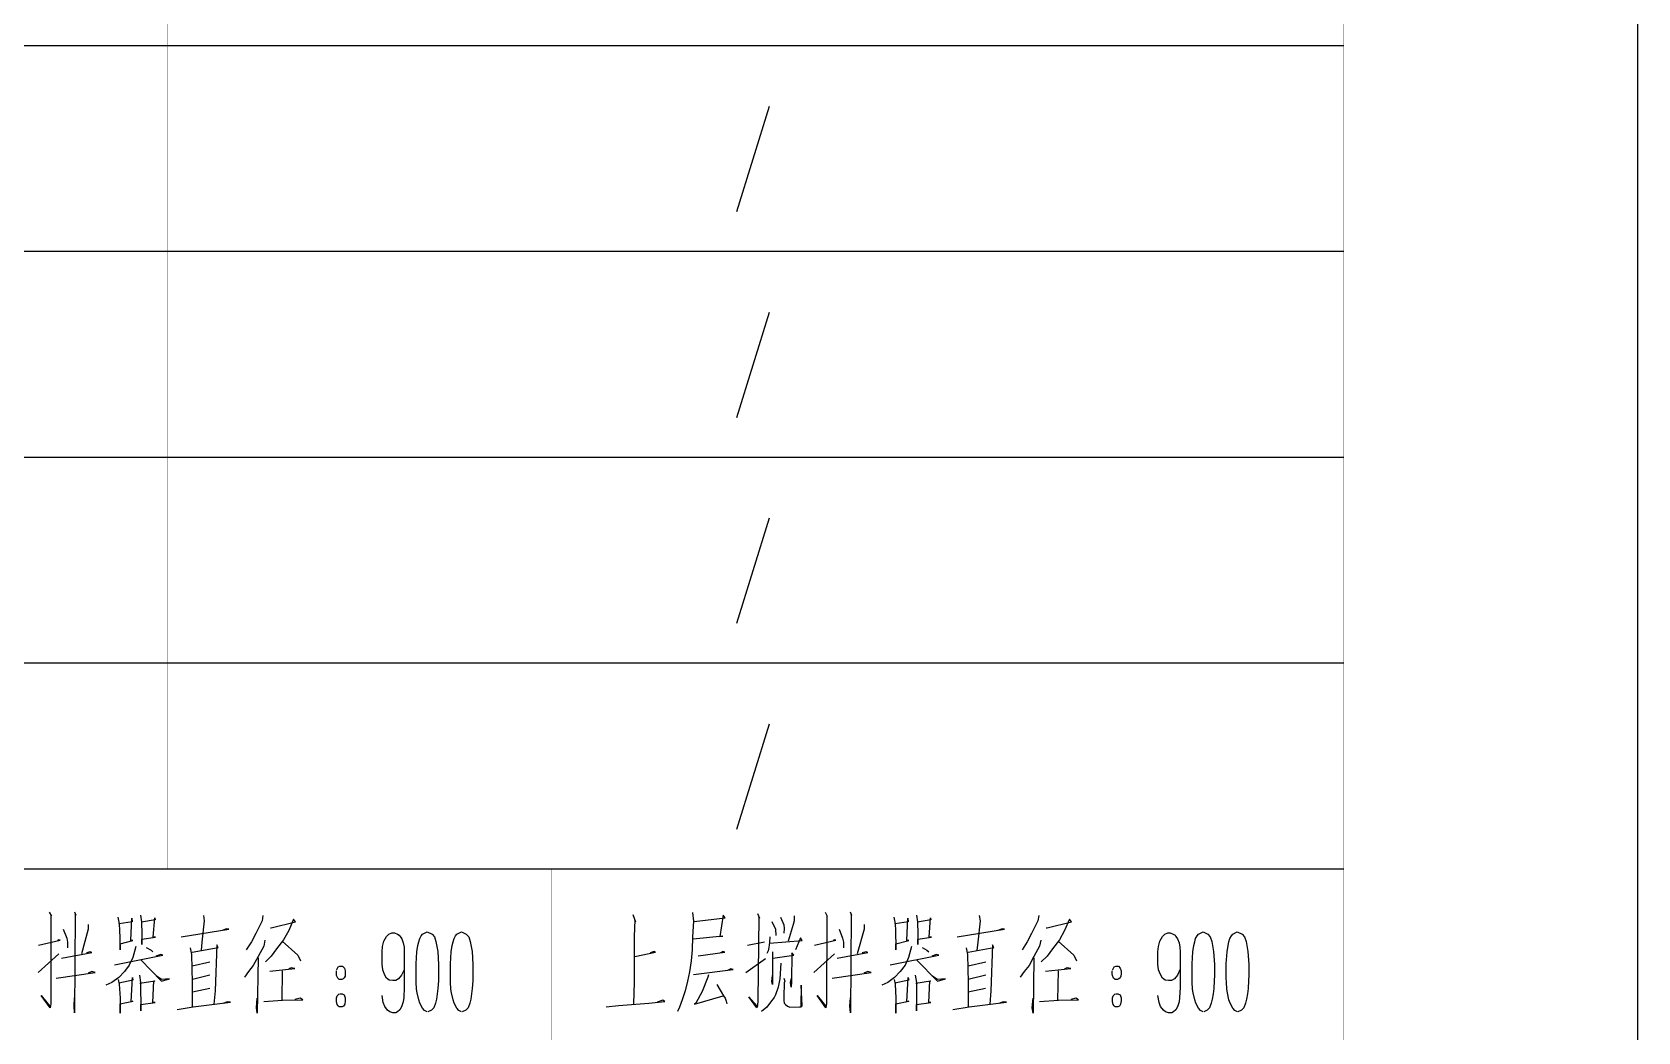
# Model space of a CAD drawing. Extents: x 0 to 8410, y 0 to 11890.
# Drawn here: x 7864 to 8410, y 8494 to 8834 of the extents above; entities that cross this region are included whole.
import ezdxf

# ---------------------------------------------------------------- set-up
doc = ezdxf.new("R2010")
doc.units = 0
doc.header["$MEASUREMENT"] = 0
doc.layers.add('6', color=7, linetype='Continuous')
doc.layers.add('8', color=7, linetype='Continuous')

# ---------------------------------------------------------------- blocks, each defined once
blk = doc.blocks.new('BLKENT714')
at = {"layer": '8', "color": 15, "linetype": 'Continuous'}
blk.add_line((8410, 0), (8410, 11890), dxfattribs=at)
at = {"layer": '8', "color": 7, "linetype": 'Continuous', "const_width": 0.03}
blk.add_lwpolyline([(8310, 100), (8310, 11790)], dxfattribs=at)

msp = doc.modelspace()

# ---------------------------------------------------------------- linework, layer by layer
at = {"layer": '6'}
for p, q in [((6510, 8829.25), (8310, 8829.25)), ((8114.59, 8808.43), (8103.41, 8772.63)), ((6510, 8759.25), (8310, 8759.25)), ((8114.59, 8738.43), (8103.41, 8702.63)), ((6510, 8689.25), (8310, 8689.25)), ((8114.59, 8668.43), (8103.41, 8632.63)), ((6510, 8619.25), (8310, 8619.25)), ((8114.59, 8598.43), (8103.41, 8562.63)), ((6510, 8549.25), (8310, 8549.25)), ((7869.7, 8534.47), (7870.44, 8533.1)), ((7870.25, 8533.24), (7870.16, 8503.31)), ((7870.44, 8533.1), (7870.25, 8533.24)), ((7878.21, 8534.61), (7878.67, 8533.51)), ((7878.49, 8533.79), (7878.31, 8500.3)), ((7878.67, 8533.51), (7878.49, 8533.79)), ((7893.04, 8532.82), (7893.4, 8531.04)), ((7893.4, 8531.04), (7893.59, 8528.84)), ((7897.89, 8531.18), (7893.5, 8530.49)), ((7897.43, 8524.86), (7897.8, 8532.41)), ((7897.8, 8532.41), (7897.89, 8531.18)), ((7900.72, 8533.51), (7901.09, 8531.18)), ((7905.67, 8531.86), (7901.09, 8531.04)), ((7901.09, 8531.18), (7901.18, 8527.06)), ((7905.02, 8525.96), (7905.57, 8532.55)), ((7905.57, 8532.55), (7905.67, 8531.86)), ((7922.41, 8531.59), (7921.59, 8524.31)), ((7922.14, 8533.37), (7922.41, 8531.59)), ((7942.08, 8531.59), (7939.89, 8527.2)), ((7942.36, 8533.37), (7942.08, 8531.59)), ((7945.19, 8529.12), (7953.43, 8531.18)), ((7952.79, 8532.14), (7951.14, 8528.3)), ((7953.43, 8531.18), (7952.79, 8532.14)), ((8068.16, 8533.65), (8069.07, 8531.18)), ((8068.8, 8531.86), (8068.62, 8526.24)), ((8069.07, 8531.18), (8068.8, 8531.86)), ((8088.47, 8534.33), (8088.75, 8531.45)), ((8088.75, 8531.45), (8088.47, 8526.1)), ((8089.02, 8531.31), (8099.54, 8532.55)), ((8098.9, 8533.51), (8097.8, 8526.24)), ((8099.54, 8532.55), (8098.9, 8533.51)), ((8110.52, 8534.06), (8111.25, 8532.41)), ((8110.98, 8532.82), (8110.71, 8504.55)), ((8111.25, 8532.41), (8110.98, 8532.82)), ((8115.46, 8531.31), (8116.65, 8528.71)), ((8118.39, 8532.82), (8119.49, 8530.22)), ((8123.06, 8531.59), (8122.69, 8530.35)), ((8123.06, 8533.24), (8123.06, 8531.59)), ((8133.58, 8534.47), (8134.31, 8533.1)), ((8134.13, 8533.24), (8134.04, 8503.31)), ((8134.31, 8533.1), (8134.13, 8533.24)), ((8142.09, 8534.61), (8142.55, 8533.51)), ((8142.37, 8533.79), (8142.18, 8500.3)), ((8142.55, 8533.51), (8142.37, 8533.79)), ((8156.91, 8532.82), (8157.28, 8531.04)), ((8157.28, 8531.04), (8157.46, 8528.84)), ((8161.76, 8531.18), (8157.37, 8530.49)), ((8161.31, 8524.86), (8161.67, 8532.41)), ((8161.67, 8532.41), (8161.76, 8531.18)), ((8164.6, 8533.51), (8164.97, 8531.18)), ((8169.54, 8531.86), (8164.97, 8531.04)), ((8164.97, 8531.18), (8165.06, 8527.06)), ((8168.9, 8525.96), (8169.45, 8532.55)), ((8169.45, 8532.55), (8169.54, 8531.86)), ((8186.29, 8531.59), (8185.46, 8524.31)), ((8186.01, 8533.37), (8186.29, 8531.59)), ((8205.96, 8531.59), (8203.76, 8527.2)), ((8206.23, 8533.37), (8205.96, 8531.59)), ((8209.07, 8529.12), (8217.31, 8531.18)), ((8216.67, 8532.14), (8215.02, 8528.3)), ((8217.31, 8531.18), (8216.67, 8532.14)), ((7874.46, 8528.71), (7875.65, 8525.69)), ((7875.65, 8525.69), (7875.93, 8524.31)), ((7882.97, 8528.71), (7880.59, 8520.33)), ((7882.97, 8530.35), (7882.97, 8528.71)), ((7893.59, 8528.84), (7893.77, 8521.71)), ((7901.18, 8527.06), (7901.18, 8523.49)), ((7901.18, 8525.28), (7905.85, 8525.96)), ((7905.85, 8525.96), (7905.02, 8525.96)), ((7914.54, 8526.1), (7930.74, 8528.71)), ((7929.91, 8528.84), (7928.45, 8528.3)), ((7930.74, 8528.71), (7929.91, 8528.84)), ((7939.89, 8527.2), (7938.42, 8524.45)), ((7944.92, 8529.12), (7945.19, 8529.12)), ((7951.14, 8528.3), (7949.4, 8525.14)), ((7983.53, 8524.67), (7984.4, 8526.21)), ((7984.4, 8526.21), (7985.18, 8527.05)), ((7985.18, 8527.05), (7986.23, 8527.47)), ((7986.23, 8527.47), (7987.06, 8527.47)), ((7987.06, 8527.47), (7988.11, 8527.05)), ((7988.11, 8527.05), (7988.7, 8526.63)), ((7988.7, 8526.63), (7989.02, 8526.21)), ((7989.02, 8526.21), (7989.57, 8525.37)), ((7995.38, 8524.39), (7995.7, 8525.51)), ((7995.7, 8525.51), (7996.21, 8526.49)), ((7996.21, 8526.49), (7996.66, 8527.05)), ((7996.66, 8527.05), (7998.22, 8527.75)), ((7998.22, 8527.75), (7999.87, 8527.05)), ((7999.87, 8527.05), (8000.69, 8526.07)), ((8000.69, 8526.07), (8001.19, 8524.53)), ((8007.05, 8524.39), (8007.37, 8525.51)), ((8007.37, 8525.51), (8007.87, 8526.49)), ((8007.87, 8526.49), (8008.33, 8527.05)), ((8008.33, 8527.05), (8009.89, 8527.75)), ((8009.89, 8527.75), (8011.53, 8527.05)), ((8011.53, 8527.05), (8012.36, 8526.07)), ((8012.36, 8526.07), (8012.86, 8524.53)), ((8068.62, 8526.24), (8068.62, 8510.73)), ((8088.47, 8526.1), (8088.29, 8521.71)), ((8098.72, 8526.37), (8088.65, 8525.28)), ((8097.8, 8526.24), (8098.72, 8526.37)), ((8114.73, 8526.1), (8114.64, 8524.31)), ((8116.65, 8528.71), (8116.84, 8526.51)), ((8119.49, 8530.22), (8119.67, 8528.98)), ((8119.67, 8528.98), (8119.49, 8527.33)), ((8122.69, 8530.35), (8120.95, 8524.59)), ((8125.16, 8525.82), (8123.52, 8521.71)), ((8125.71, 8524.86), (8125.16, 8525.82)), ((8138.34, 8528.71), (8139.53, 8525.69)), ((8139.53, 8525.69), (8139.8, 8524.31)), ((8146.85, 8528.71), (8144.47, 8520.33)), ((8146.85, 8530.35), (8146.85, 8528.71)), ((8157.46, 8528.84), (8157.65, 8521.71)), ((8165.06, 8527.06), (8165.06, 8523.49)), ((8165.06, 8525.28), (8169.73, 8525.96)), ((8169.73, 8525.96), (8168.9, 8525.96)), ((8178.42, 8526.1), (8194.61, 8528.71)), ((8193.79, 8528.84), (8192.33, 8528.3)), ((8194.61, 8528.71), (8193.79, 8528.84)), ((8203.76, 8527.2), (8202.3, 8524.45)), ((8208.8, 8529.12), (8209.07, 8529.12)), ((8215.02, 8528.3), (8213.28, 8525.14)), ((8247.41, 8524.67), (8248.28, 8526.21)), ((8248.28, 8526.21), (8249.06, 8527.05)), ((8249.06, 8527.05), (8250.11, 8527.47)), ((8250.11, 8527.47), (8250.93, 8527.47)), ((8250.93, 8527.47), (8251.99, 8527.05)), ((8251.99, 8527.05), (8252.58, 8526.63)), ((8252.58, 8526.63), (8252.9, 8526.21)), ((8252.9, 8526.21), (8253.45, 8525.37)), ((8259.26, 8524.39), (8259.58, 8525.51)), ((8259.58, 8525.51), (8260.08, 8526.49)), ((8260.08, 8526.49), (8260.54, 8527.05)), ((8260.54, 8527.05), (8262.1, 8527.75)), ((8262.1, 8527.75), (8263.74, 8527.05)), ((8263.74, 8527.05), (8264.57, 8526.07)), ((8264.57, 8526.07), (8265.07, 8524.53)), ((8270.93, 8524.39), (8271.25, 8525.51)), ((8271.25, 8525.51), (8271.75, 8526.49)), ((8271.75, 8526.49), (8272.21, 8527.05)), ((8272.21, 8527.05), (8273.76, 8527.75)), ((8273.76, 8527.75), (8275.41, 8527.05)), ((8275.41, 8527.05), (8276.23, 8526.07)), ((8276.23, 8526.07), (8276.74, 8524.53)), ((7865.86, 8514.02), (7872.91, 8520.33)), ((7866.04, 8523.22), (7873.36, 8525)), ((7872.91, 8525.14), (7872.45, 8524.86)), ((7873.36, 8525), (7872.91, 8525.14)), ((7873.82, 8518.82), (7884.16, 8520.75)), ((7875.93, 8524.31), (7875.93, 8522.39)), ((7883.61, 8521.02), (7882.33, 8520.61)), ((7884.16, 8520.75), (7883.61, 8521.02)), ((7893.77, 8523.77), (7898.16, 8524.86)), ((7893.77, 8521.71), (7893.77, 8523.77)), ((7898.16, 8524.86), (7897.43, 8524.86)), ((7899.08, 8522.81), (7898.07, 8519.1)), ((7901.18, 8523.49), (7901.18, 8525.28)), ((7902.65, 8522.53), (7904.29, 8521.57)), ((7904.29, 8521.57), (7904.93, 8521.02)), ((7907.59, 8520.06), (7905.94, 8519.51)), ((7908.32, 8519.92), (7907.59, 8520.06)), ((7917.65, 8522.39), (7918.11, 8520.06)), ((7918.11, 8520.06), (7918.29, 8510.59)), ((7918.29, 8520.88), (7927.08, 8522.53)), ((7921.59, 8524.31), (7921.31, 8521.43)), ((7926.62, 8523.35), (7926.07, 8507.71)), ((7927.08, 8522.53), (7926.62, 8523.35)), ((7938.42, 8524.45), (7936.68, 8521.71)), ((7942.63, 8522.94), (7940.71, 8519.37)), ((7943, 8525), (7942.63, 8522.94)), ((7947.02, 8521.98), (7945.19, 8519.51)), ((7949.4, 8525.14), (7947.02, 8521.98)), ((7948.95, 8524.59), (7954.25, 8519.92)), ((7982.89, 8521.03), (7983.03, 8522.85)), ((7982.89, 8519.07), (7982.89, 8521.03)), ((7983.03, 8522.85), (7983.53, 8524.67)), ((7989.57, 8525.37), (7990.08, 8524.11)), ((7990.08, 8524.11), (7990.35, 8522.57)), ((7990.35, 8522.57), (7990.4, 8521.03)), ((7990.4, 8521.03), (7990.4, 8514.59)), ((7994.47, 8516.97), (7994.74, 8521.03)), ((7994.74, 8521.03), (7995.06, 8523.13)), ((7995.06, 8523.13), (7995.38, 8524.39)), ((8001.19, 8524.53), (8001.83, 8521.17)), ((8001.83, 8521.17), (8002.11, 8516.69)), ((8006.14, 8516.97), (8006.41, 8521.03)), ((8006.41, 8521.03), (8006.73, 8523.13)), ((8006.73, 8523.13), (8007.05, 8524.39)), ((8012.86, 8524.53), (8013.5, 8521.17)), ((8013.5, 8521.17), (8013.78, 8516.69)), ((8068.8, 8519.37), (8075.84, 8520.88)), ((8075.39, 8521.16), (8074.11, 8520.61)), ((8075.84, 8520.88), (8075.39, 8521.16)), ((8088.29, 8521.71), (8088.01, 8518)), ((8090.39, 8519.65), (8099.45, 8520.88)), ((8098.81, 8521.16), (8097.99, 8520.61)), ((8099.45, 8520.88), (8098.81, 8521.16)), ((8107.14, 8523.22), (8112.99, 8524.45)), ((8114.18, 8521.3), (8113.73, 8520.47)), ((8114.46, 8522.53), (8114.18, 8521.3)), ((8114.64, 8524.31), (8114.46, 8522.53)), ((8114.64, 8523.9), (8125.71, 8524.86)), ((8115.65, 8521.02), (8115.65, 8518.96)), ((8122.24, 8520.61), (8122.14, 8510.86)), ((8122.88, 8519.92), (8122.24, 8520.61)), ((8129.74, 8514.02), (8136.78, 8520.33)), ((8129.92, 8523.22), (8137.24, 8525)), ((8136.78, 8525.14), (8136.33, 8524.86)), ((8137.24, 8525), (8136.78, 8525.14)), ((8137.7, 8518.82), (8148.04, 8520.75)), ((8139.8, 8524.31), (8139.8, 8522.39)), ((8147.49, 8521.02), (8146.21, 8520.61)), ((8148.04, 8520.75), (8147.49, 8521.02)), ((8157.65, 8523.77), (8162.04, 8524.86)), ((8157.65, 8521.71), (8157.65, 8523.77)), ((8162.04, 8524.86), (8161.31, 8524.86)), ((8162.95, 8522.81), (8161.95, 8519.1)), ((8165.06, 8523.49), (8165.06, 8525.28)), ((8166.52, 8522.53), (8168.17, 8521.57)), ((8168.17, 8521.57), (8168.81, 8521.02)), ((8171.46, 8520.06), (8169.82, 8519.51)), ((8172.2, 8519.92), (8171.46, 8520.06)), ((8181.53, 8522.39), (8181.99, 8520.06)), ((8181.99, 8520.06), (8182.17, 8510.59)), ((8182.17, 8520.88), (8190.95, 8522.53)), ((8185.46, 8524.31), (8185.19, 8521.43)), ((8190.5, 8523.35), (8189.95, 8507.71)), ((8190.95, 8522.53), (8190.5, 8523.35)), ((8202.3, 8524.45), (8200.56, 8521.71)), ((8206.51, 8522.94), (8204.59, 8519.37)), ((8206.88, 8525), (8206.51, 8522.94)), ((8210.9, 8521.98), (8209.07, 8519.51)), ((8213.28, 8525.14), (8210.9, 8521.98)), ((8212.82, 8524.59), (8218.13, 8519.92)), ((8246.77, 8521.03), (8246.91, 8522.85)), ((8246.77, 8519.07), (8246.77, 8521.03)), ((8246.91, 8522.85), (8247.41, 8524.67)), ((8253.45, 8525.37), (8253.95, 8524.11)), ((8253.95, 8524.11), (8254.23, 8522.57)), ((8254.23, 8522.57), (8254.27, 8521.03)), ((8254.27, 8521.03), (8254.27, 8514.59)), ((8258.35, 8516.97), (8258.62, 8521.03)), ((8258.62, 8521.03), (8258.94, 8523.13)), ((8258.94, 8523.13), (8259.26, 8524.39)), ((8265.07, 8524.53), (8265.71, 8521.17)), ((8265.71, 8521.17), (8265.99, 8516.69)), ((8270.01, 8516.97), (8270.29, 8521.03)), ((8270.29, 8521.03), (8270.61, 8523.13)), ((8270.61, 8523.13), (8270.93, 8524.39)), ((8276.74, 8524.53), (8277.38, 8521.17)), ((8277.38, 8521.17), (8277.65, 8516.69)), ((7891.85, 8516.63), (7908.32, 8519.92)), ((7896.88, 8516.49), (7895.23, 8514.3)), ((7898.07, 8519.1), (7896.88, 8516.49)), ((7900.82, 8518.28), (7907.86, 8511)), ((7918.29, 8516.22), (7924.33, 8517.59)), ((7939.06, 8516.35), (7937.42, 8514.3)), ((7940.71, 8519.37), (7939.06, 8516.35)), ((7940.71, 8518.96), (7940.44, 8500.16)), ((7945.19, 8519.51), (7943.18, 8517.59)), ((7944.65, 8514.43), (7953.25, 8515.39)), ((7948.95, 8514.57), (7948.76, 8504.55)), ((7951.97, 8515.53), (7951.14, 8515.26)), ((7953.25, 8515.39), (7951.97, 8515.53)), ((7954.25, 8519.92), (7955.17, 8518)), ((7967.43, 8514.73), (7967.98, 8515.85)), ((7967.98, 8515.85), (7968.53, 8516.13)), ((7968.53, 8516.13), (7969.44, 8516.13)), ((7969.44, 8516.13), (7970.08, 8515.43)), ((7970.08, 8515.43), (7970.36, 8514.59)), ((7970.36, 8514.59), (7970.36, 8513.47)), ((7982.89, 8516.83), (7982.89, 8519.07)), ((7983.08, 8514.87), (7982.89, 8516.83)), ((7983.72, 8513.33), (7983.08, 8514.87)), ((7990.35, 8514.87), (7989.48, 8513.05)), ((7990.4, 8514.59), (7990.4, 8508.85)), ((7994.47, 8512.07), (7994.47, 8516.97)), ((8002.11, 8516.69), (8002.11, 8513.05)), ((8006.14, 8512.07), (8006.14, 8516.97)), ((8013.78, 8516.69), (8013.78, 8513.05)), ((8088.01, 8518), (8087.46, 8514.16)), ((8088.75, 8513.33), (8102.29, 8514.98)), ((8101.46, 8515.26), (8100.37, 8514.71)), ((8102.29, 8514.98), (8101.46, 8515.26)), ((8106.59, 8514.02), (8113.27, 8518.69)), ((8115.65, 8518.96), (8115.65, 8509.9)), ((8115.83, 8518.82), (8122.88, 8519.92)), ((8118.48, 8517.18), (8118.21, 8511.82)), ((8155.73, 8516.63), (8172.2, 8519.92)), ((8160.76, 8516.49), (8159.11, 8514.3)), ((8161.95, 8519.1), (8160.76, 8516.49)), ((8164.69, 8518.28), (8171.74, 8511)), ((8182.17, 8516.22), (8188.21, 8517.59)), ((8202.94, 8516.35), (8201.29, 8514.3)), ((8204.59, 8519.37), (8202.94, 8516.35)), ((8204.59, 8518.96), (8204.31, 8500.16)), ((8209.07, 8519.51), (8207.06, 8517.59)), ((8208.52, 8514.43), (8217.12, 8515.39)), ((8212.82, 8514.57), (8212.64, 8504.55)), ((8215.84, 8515.53), (8215.02, 8515.26)), ((8217.12, 8515.39), (8215.84, 8515.53)), ((8218.13, 8519.92), (8219.04, 8518)), ((8231.31, 8514.73), (8231.86, 8515.85)), ((8231.86, 8515.85), (8232.4, 8516.13)), ((8232.4, 8516.13), (8233.32, 8516.13)), ((8233.32, 8516.13), (8233.96, 8515.43)), ((8233.96, 8515.43), (8234.23, 8514.59)), ((8234.23, 8514.59), (8234.23, 8513.47)), ((8246.77, 8516.83), (8246.77, 8519.07)), ((8246.95, 8514.87), (8246.77, 8516.83)), ((8247.59, 8513.33), (8246.95, 8514.87)), ((8254.23, 8514.87), (8253.36, 8513.05)), ((8254.27, 8514.59), (8254.27, 8508.85)), ((8258.35, 8512.07), (8258.35, 8516.97)), ((8265.99, 8516.69), (8265.99, 8513.05)), ((8270.01, 8512.07), (8270.01, 8516.97)), ((8277.65, 8516.69), (8277.65, 8513.05)), ((7872.08, 8512.1), (7885.35, 8514.02)), ((7884.16, 8514.3), (7882.88, 8513.75)), ((7885.35, 8514.02), (7884.16, 8514.3)), ((7891.02, 8510.59), (7888.92, 8509.63)), ((7893.31, 8512.24), (7891.02, 8510.59)), ((7893.13, 8511.55), (7893.5, 8510.04)), ((7895.23, 8514.3), (7893.31, 8512.24)), ((7898.16, 8511.41), (7893.4, 8510.31)), ((7893.5, 8510.04), (7893.77, 8505.24)), ((7897.52, 8504), (7897.98, 8512.24)), ((7897.98, 8512.24), (7898.16, 8511.41)), ((7900.36, 8513.06), (7900.72, 8510.59)), ((7905.57, 8511), (7900.54, 8510.18)), ((7900.72, 8510.59), (7900.82, 8500.98)), ((7904.93, 8503.73), (7905.3, 8511.14)), ((7905.3, 8511.14), (7905.57, 8511)), ((7907.86, 8511.55), (7906.03, 8512.79)), ((7907.86, 8511), (7910.61, 8511.82)), ((7910.61, 8511.82), (7907.86, 8511.55)), ((7918.29, 8510.59), (7918.29, 8502.35)), ((7918.38, 8511.69), (7924.33, 8513.2)), ((7937.42, 8514.3), (7936.04, 8512.37)), ((7967.34, 8513.47), (7967.34, 8514.45)), ((7967.43, 8512.91), (7967.34, 8513.47)), ((7967.8, 8512.07), (7967.43, 8512.91)), ((7968.34, 8511.65), (7967.8, 8512.07)), ((7969.17, 8511.65), (7968.34, 8511.65)), ((7969.63, 8511.79), (7969.17, 8511.65)), ((7969.99, 8512.21), (7969.63, 8511.79)), ((7970.27, 8512.77), (7969.99, 8512.21)), ((7970.36, 8513.47), (7970.27, 8512.77)), ((7984.4, 8512.07), (7983.72, 8513.33)), ((7985.32, 8511.37), (7984.4, 8512.07)), ((7986.51, 8511.23), (7985.32, 8511.37)), ((7987.51, 8511.23), (7986.51, 8511.23)), ((7988.52, 8511.79), (7987.51, 8511.23)), ((7989.48, 8513.05), (7988.52, 8511.79)), ((7994.51, 8510.67), (7994.47, 8512.07)), ((7994.61, 8508.29), (7994.51, 8510.67)), ((8002.06, 8511.09), (8001.88, 8508.57)), ((8002.11, 8513.05), (8002.06, 8511.09)), ((8006.18, 8510.67), (8006.14, 8512.07)), ((8006.27, 8508.29), (8006.18, 8510.67)), ((8013.73, 8511.09), (8013.55, 8508.57)), ((8013.78, 8513.05), (8013.73, 8511.09)), ((8068.62, 8510.73), (8068.43, 8503.31)), ((8086.73, 8511), (8085.91, 8507.71)), ((8087.46, 8514.16), (8086.73, 8511)), ((8093.69, 8512.37), (8091.77, 8507.57)), ((8093.87, 8513.2), (8093.69, 8512.37)), ((8096.71, 8509.9), (8098.99, 8506.06)), ((8115.46, 8510.86), (8115.65, 8512.92)), ((8115.65, 8509.9), (8115.46, 8510.86)), ((8118.21, 8511.82), (8117.57, 8508.94)), ((8119.49, 8512.1), (8119.86, 8511)), ((8119.67, 8510.45), (8119.49, 8505.65)), ((8119.86, 8511), (8119.67, 8510.45)), ((8121.78, 8510.59), (8122.14, 8512.1)), ((8121.96, 8508.94), (8121.78, 8510.59)), ((8122.14, 8510.86), (8121.96, 8508.94)), ((8125.44, 8509.63), (8125.26, 8502.49)), ((8125.71, 8502.63), (8125.44, 8509.63)), ((8135.96, 8512.1), (8149.23, 8514.02)), ((8148.04, 8514.3), (8146.76, 8513.75)), ((8149.23, 8514.02), (8148.04, 8514.3)), ((8154.9, 8510.59), (8152.8, 8509.63)), ((8157.19, 8512.24), (8154.9, 8510.59)), ((8157.01, 8511.55), (8157.37, 8510.04)), ((8159.11, 8514.3), (8157.19, 8512.24)), ((8162.04, 8511.41), (8157.28, 8510.31)), ((8157.37, 8510.04), (8157.65, 8505.24)), ((8161.4, 8504), (8161.86, 8512.24)), ((8161.86, 8512.24), (8162.04, 8511.41)), ((8164.23, 8513.06), (8164.6, 8510.59)), ((8169.45, 8511), (8164.42, 8510.18)), ((8164.6, 8510.59), (8164.69, 8500.98)), ((8168.81, 8503.73), (8169.18, 8511.14)), ((8169.18, 8511.14), (8169.45, 8511)), ((8171.74, 8511.55), (8169.91, 8512.79)), ((8171.74, 8511), (8174.48, 8511.82)), ((8174.48, 8511.82), (8171.74, 8511.55)), ((8182.17, 8510.59), (8182.17, 8502.35)), ((8182.26, 8511.69), (8188.21, 8513.2)), ((8201.29, 8514.3), (8199.92, 8512.37)), ((8231.21, 8513.47), (8231.21, 8514.45)), ((8231.31, 8512.91), (8231.21, 8513.47)), ((8231.67, 8512.07), (8231.31, 8512.91)), ((8232.22, 8511.65), (8231.67, 8512.07)), ((8233.05, 8511.65), (8232.22, 8511.65)), ((8233.5, 8511.79), (8233.05, 8511.65)), ((8233.87, 8512.21), (8233.5, 8511.79)), ((8234.14, 8512.77), (8233.87, 8512.21)), ((8234.23, 8513.47), (8234.14, 8512.77)), ((8248.28, 8512.07), (8247.59, 8513.33)), ((8249.19, 8511.37), (8248.28, 8512.07)), ((8250.38, 8511.23), (8249.19, 8511.37)), ((8251.39, 8511.23), (8250.38, 8511.23)), ((8252.4, 8511.79), (8251.39, 8511.23)), ((8253.36, 8513.05), (8252.4, 8511.79)), ((8258.39, 8510.67), (8258.35, 8512.07)), ((8258.48, 8508.29), (8258.39, 8510.67)), ((8265.94, 8511.09), (8265.76, 8508.57)), ((8265.99, 8513.05), (8265.94, 8511.09)), ((8270.06, 8510.67), (8270.01, 8512.07)), ((8270.15, 8508.29), (8270.06, 8510.67)), ((8277.61, 8511.09), (8277.42, 8508.57)), ((8277.65, 8513.05), (8277.61, 8511.09)), ((7869.98, 8501.94), (7866.96, 8506.2)), ((7866.96, 8506.2), (7869.89, 8502.49)), ((7878.12, 8502.63), (7878.31, 8505.37)), ((7893.77, 8505.24), (7893.77, 8504.55)), ((7893.77, 8504.55), (7893.77, 8500.16)), ((7893.77, 8503.31), (7898.16, 8504.28)), ((7898.16, 8504.28), (7897.52, 8504)), ((7900.82, 8503.04), (7905.67, 8503.73)), ((7905.67, 8503.73), (7904.93, 8503.73)), ((7918.38, 8507.43), (7924.24, 8508.67)), ((7918.66, 8502.35), (7931.38, 8503.86)), ((7926.07, 8507.71), (7925.7, 8503.18)), ((7930.28, 8504), (7928.72, 8503.45)), ((7931.38, 8503.86), (7930.28, 8504)), ((7940.16, 8501.94), (7940.44, 8505.24)), ((7942.63, 8504.14), (7949.04, 8504.55)), ((7949.04, 8504.55), (7955.9, 8504.69)), ((7954.98, 8505.24), (7953.25, 8504.82)), ((7955.9, 8504.69), (7954.98, 8505.24)), ((7967.43, 8505.35), (7967.61, 8506.05)), ((7967.43, 8504.09), (7967.43, 8505.35)), ((7967.61, 8503.11), (7967.43, 8504.09)), ((7967.61, 8506.05), (7968.34, 8506.75)), ((7968.53, 8506.75), (7969.26, 8506.75)), ((7969.26, 8506.75), (7969.99, 8506.33)), ((7969.99, 8506.33), (7970.36, 8505.35)), ((7970.36, 8504.37), (7970.17, 8503.25)), ((7970.36, 8505.35), (7970.36, 8504.37)), ((7983.26, 8503.81), (7982.89, 8506.19)), ((7983.76, 8502.41), (7983.26, 8503.81)), ((7990.08, 8503.95), (7989.48, 8502.27)), ((7990.26, 8505.49), (7990.08, 8503.95)), ((7990.4, 8508.85), (7990.26, 8505.49)), ((7994.83, 8507.03), (7994.61, 8508.29)), ((7995.38, 8504.65), (7994.83, 8507.03)), ((7995.75, 8503.53), (7995.38, 8504.65)), ((8001.38, 8504.93), (8001.01, 8503.53)), ((8001.65, 8506.75), (8001.38, 8504.93)), ((8001.88, 8508.57), (8001.65, 8506.75)), ((8006.5, 8507.03), (8006.27, 8508.29)), ((8007.05, 8504.65), (8006.5, 8507.03)), ((8007.42, 8503.53), (8007.05, 8504.65)), ((8013.04, 8504.93), (8012.68, 8503.53)), ((8013.32, 8506.75), (8013.04, 8504.93)), ((8013.55, 8508.57), (8013.32, 8506.75)), ((8063.31, 8502.77), (8073.56, 8503.59)), ((8073.56, 8503.59), (8079.05, 8504.14)), ((8078.41, 8504.55), (8076.48, 8503.86)), ((8079.05, 8504.14), (8078.41, 8504.55)), ((8084.9, 8504.69), (8084.08, 8502.22)), ((8085.91, 8507.71), (8084.9, 8504.69)), ((8089.11, 8503.18), (8098.9, 8506.06)), ((8089.57, 8503.59), (8089.11, 8503.18)), ((8091.77, 8507.57), (8089.57, 8503.59)), ((8098.99, 8506.06), (8099.54, 8505.24)), ((8099.54, 8505.24), (8099.91, 8504.28)), ((8099.91, 8504.28), (8100.18, 8503.31)), ((8110.34, 8501.94), (8107.59, 8505.65)), ((8107.59, 8505.65), (8110.43, 8502.49)), ((8110.71, 8504.55), (8110.61, 8502.63)), ((8115.01, 8503.86), (8113.73, 8502.22)), ((8116.29, 8505.51), (8115.01, 8503.86)), ((8116.65, 8506.33), (8116.29, 8505.51)), ((8117.57, 8508.94), (8116.65, 8506.33)), ((8119.49, 8505.65), (8119.49, 8504.41)), ((8119.49, 8504.41), (8119.67, 8503.59)), ((8119.67, 8503.59), (8120.13, 8503.04)), ((8133.86, 8501.94), (8130.84, 8506.2)), ((8130.84, 8506.2), (8133.76, 8502.49)), ((8142, 8502.63), (8142.18, 8505.37)), ((8157.65, 8505.24), (8157.65, 8504.55)), ((8157.65, 8504.55), (8157.65, 8500.16)), ((8157.65, 8503.31), (8162.04, 8504.28)), ((8162.04, 8504.28), (8161.4, 8504)), ((8164.69, 8503.04), (8169.54, 8503.73)), ((8169.54, 8503.73), (8168.81, 8503.73)), ((8182.26, 8507.43), (8188.12, 8508.67)), ((8182.54, 8502.35), (8195.25, 8503.86)), ((8189.95, 8507.71), (8189.58, 8503.18)), ((8194.16, 8504), (8192.6, 8503.45)), ((8195.25, 8503.86), (8194.16, 8504)), ((8204.04, 8501.94), (8204.31, 8505.24)), ((8206.51, 8504.14), (8212.91, 8504.55)), ((8212.91, 8504.55), (8219.78, 8504.69)), ((8218.86, 8505.24), (8217.12, 8504.82)), ((8219.78, 8504.69), (8218.86, 8505.24)), ((8231.31, 8505.35), (8231.49, 8506.05)), ((8231.31, 8504.09), (8231.31, 8505.35)), ((8231.49, 8503.11), (8231.31, 8504.09)), ((8231.49, 8506.05), (8232.22, 8506.75)), ((8232.4, 8506.75), (8233.14, 8506.75)), ((8233.14, 8506.75), (8233.87, 8506.33)), ((8233.87, 8506.33), (8234.23, 8505.35)), ((8234.23, 8504.37), (8234.05, 8503.25)), ((8234.23, 8505.35), (8234.23, 8504.37)), ((8247.14, 8503.81), (8246.77, 8506.19)), ((8247.64, 8502.41), (8247.14, 8503.81)), ((8253.95, 8503.95), (8253.36, 8502.27)), ((8254.14, 8505.49), (8253.95, 8503.95)), ((8254.27, 8508.85), (8254.14, 8505.49)), ((8258.71, 8507.03), (8258.48, 8508.29)), ((8259.26, 8504.65), (8258.71, 8507.03)), ((8259.63, 8503.53), (8259.26, 8504.65)), ((8265.25, 8504.93), (8264.89, 8503.53)), ((8265.53, 8506.75), (8265.25, 8504.93)), ((8265.76, 8508.57), (8265.53, 8506.75)), ((8270.38, 8507.03), (8270.15, 8508.29)), ((8270.93, 8504.65), (8270.38, 8507.03)), ((8271.29, 8503.53), (8270.93, 8504.65)), ((8276.92, 8504.93), (8276.55, 8503.53)), ((8277.2, 8506.75), (8276.92, 8504.93)), ((8277.42, 8508.57), (8277.2, 8506.75)), ((7870.16, 8503.31), (7869.98, 8501.94)), ((7878.31, 8500.3), (7878.12, 8502.63)), ((7893.77, 8500.16), (7893.77, 8503.31)), ((7900.82, 8500.98), (7900.82, 8503.04)), ((7913.17, 8501.39), (7918.66, 8502.35)), ((7940.44, 8500.16), (7940.16, 8501.94)), ((7967.98, 8502.69), (7967.61, 8503.11)), ((7968.34, 8502.27), (7967.98, 8502.69)), ((7969.26, 8502.27), (7968.34, 8502.27)), ((7969.81, 8502.55), (7969.26, 8502.27)), ((7970.17, 8503.25), (7969.81, 8502.55)), ((7984.72, 8501.15), (7983.76, 8502.41)), ((7985.5, 8500.59), (7984.72, 8501.15)), ((7986.51, 8500.31), (7985.5, 8500.59)), ((7987.61, 8500.31), (7986.51, 8500.31)), ((7988.15, 8500.59), (7987.61, 8500.31)), ((7988.93, 8501.29), (7988.15, 8500.59)), ((7989.48, 8502.27), (7988.93, 8501.29)), ((7996.66, 8501.85), (7995.75, 8503.53)), ((7997.35, 8501.01), (7996.66, 8501.85)), ((7998.27, 8500.59), (7997.35, 8501.01)), ((7999.68, 8501.15), (7998.45, 8500.59)), ((8000.46, 8501.99), (7999.68, 8501.15)), ((8001.01, 8503.53), (8000.46, 8501.99)), ((8008.33, 8501.85), (8007.42, 8503.53)), ((8009.02, 8501.01), (8008.33, 8501.85)), ((8009.93, 8500.59), (8009.02, 8501.01)), ((8011.35, 8501.15), (8010.12, 8500.59)), ((8012.13, 8501.99), (8011.35, 8501.15)), ((8012.68, 8503.53), (8012.13, 8501.99)), ((8059.1, 8502.35), (8063.31, 8502.77)), ((8084.08, 8502.22), (8083.35, 8500.71)), ((8110.61, 8502.63), (8110.34, 8501.94)), ((8113.73, 8502.22), (8111.9, 8500.71)), ((8120.13, 8503.04), (8120.77, 8502.49)), ((8120.77, 8502.49), (8121.59, 8502.22)), ((8121.59, 8502.22), (8124.8, 8502.35)), ((8124.8, 8502.35), (8125.44, 8502.35)), ((8125.44, 8502.35), (8125.71, 8502.63)), ((8134.04, 8503.31), (8133.86, 8501.94)), ((8142.18, 8500.3), (8142, 8502.63)), ((8157.65, 8500.16), (8157.65, 8503.31)), ((8164.69, 8500.98), (8164.69, 8503.04)), ((8177.05, 8501.39), (8182.54, 8502.35)), ((8204.31, 8500.16), (8204.04, 8501.94)), ((8231.86, 8502.69), (8231.49, 8503.11)), ((8232.22, 8502.27), (8231.86, 8502.69)), ((8233.14, 8502.27), (8232.22, 8502.27)), ((8233.69, 8502.55), (8233.14, 8502.27)), ((8234.05, 8503.25), (8233.69, 8502.55)), ((8248.6, 8501.15), (8247.64, 8502.41)), ((8249.38, 8500.59), (8248.6, 8501.15)), ((8250.38, 8500.31), (8249.38, 8500.59)), ((8251.48, 8500.31), (8250.38, 8500.31)), ((8252.03, 8500.59), (8251.48, 8500.31)), ((8252.81, 8501.29), (8252.03, 8500.59)), ((8253.36, 8502.27), (8252.81, 8501.29)), ((8260.54, 8501.85), (8259.63, 8503.53)), ((8261.23, 8501.01), (8260.54, 8501.85)), ((8262.14, 8500.59), (8261.23, 8501.01)), ((8263.56, 8501.15), (8262.33, 8500.59)), ((8264.34, 8501.99), (8263.56, 8501.15)), ((8264.89, 8503.53), (8264.34, 8501.99)), ((8272.21, 8501.85), (8271.29, 8503.53)), ((8272.89, 8501.01), (8272.21, 8501.85)), ((8273.81, 8500.59), (8272.89, 8501.01)), ((8275.23, 8501.15), (8273.99, 8500.59)), ((8276.01, 8501.99), (8275.23, 8501.15)), ((8276.55, 8503.53), (8276.01, 8501.99))]:
    msp.add_line(p, q, dxfattribs=at)
at = {"layer": '6', "const_width": 0.03}
for points in [[(7910, 9249.25), (7910, 8549.25)], [(8040.4, 8549.25), (8040.4, 8479.25)]]:
    msp.add_lwpolyline(points, dxfattribs=at)

# ---------------------------------------------------------------- block references
at = {"layer": '6'}
msp.add_blockref('BLKENT714', (0, 0), dxfattribs=at)

doc.saveas('drawing.dxf')
